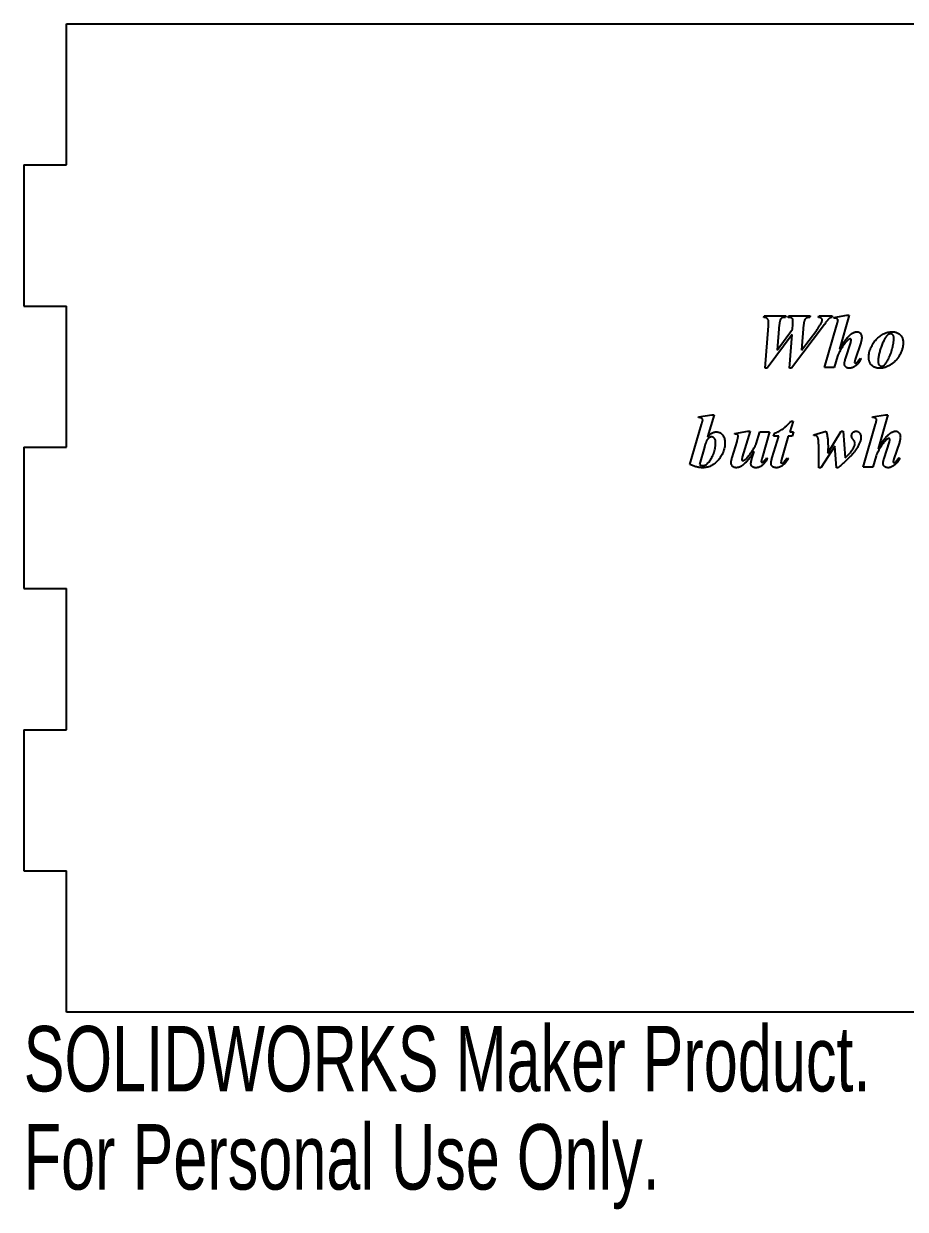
# Model space of a CAD drawing. Header units: inches. Extents: x -17.5 to 0, y -0.6 to 2.9.
# Drawn here: x -17.5 to -14.934, y -0.573 to 2.875 of the extents above; entities that cross this region are included whole.
import ezdxf

# ---------------------------------------------------------------- set-up
doc = ezdxf.new("R2010")
doc.units = ezdxf.units.IN
doc.header["$MEASUREMENT"] = 0
doc.styles.add('SLDTEXTSTYLE0', font='TXT', dxfattribs={"width": 0.7})

msp = doc.modelspace()

# ---------------------------------------------------------------- linework, layer by layer
at = {"color": 7, "linetype": 'Continuous', "lineweight": 25}
for p, q in [((-17.375, 2.875), (0, 2.875)), ((-17.375, 2.4643), (-17.375, 2.875)), ((-17.5, 2.4643), (-17.375, 2.4643)), ((-17.5, 2.4643), (-17.5, 2.0536)), ((-17.5, 2.0536), (-17.375, 2.0536)), ((-17.375, 1.6429), (-17.375, 2.0536)), ((-15.3459, 2.0208), (-15.3442, 2.025)), ((-15.3442, 2.025), (-15.2817, 2.025)), ((-15.3317, 1.9958), (-15.3317, 2.0063)), ((-15.283, 2.0208), (-15.286, 2.0208)), ((-15.2817, 2.025), (-15.283, 2.0208)), ((-15.2745, 2.0208), (-15.2734, 2.025)), ((-15.2734, 2.025), (-15.2109, 2.025)), ((-15.2609, 2), (-15.2609, 2.0125)), ((-15.2109, 2.025), (-15.2122, 2.0208)), ((-15.1869, 2.0208), (-15.1858, 2.025)), ((-15.1858, 2.025), (-15.1466, 2.025)), ((-15.1466, 2.025), (-15.1476, 2.0208)), ((-15.1422, 2.0208), (-15.1037, 2.0271)), ((-15.1422, 2.0187), (-15.1422, 2.0208)), ((-15.0968, 2.0271), (-15.1256, 1.9283)), ((-15.1037, 2.0271), (-15.0968, 2.0271)), ((-15.3422, 1.8729), (-15.3317, 1.9958)), ((-15.2633, 1.9712), (-15.3356, 1.8729)), ((-15.3005, 2), (-15.3067, 1.9258)), ((-15.3067, 1.9258), (-15.2621, 1.9861)), ((-15.2713, 1.8729), (-15.2633, 1.9712)), ((-15.1695, 2), (-15.2648, 1.8729)), ((-15.2621, 1.9861), (-15.2609, 2)), ((-15.2297, 2), (-15.2359, 1.9258)), ((-15.2359, 1.9258), (-15.1912, 1.984)), ((-15.1692, 1.875), (-15.133, 1.9993)), ((-15.1079, 1.9001), (-15.0927, 1.948)), ((-15.0637, 1.9465), (-15.0794, 1.8988)), ((-15.1316, 1.9076), (-15.1411, 1.875)), ((-15.0645, 1.9021), (-15.0624, 1.8997)), ((-15.3356, 1.8729), (-15.3422, 1.8729)), ((-15.2648, 1.8729), (-15.2713, 1.8729)), ((-15.1411, 1.875), (-15.1692, 1.875)), ((-15.5359, 1.7315), (-15.4974, 1.7377)), ((-15.5359, 1.7294), (-15.5359, 1.7315)), ((-15.4905, 1.7377), (-15.5096, 1.6731)), ((-15.4974, 1.7377), (-15.4905, 1.7377)), ((-15.0297, 1.7315), (-14.9912, 1.7377)), ((-15.0297, 1.7294), (-15.0297, 1.7315)), ((-14.9843, 1.7377), (-15.0131, 1.6389)), ((-14.9912, 1.7377), (-14.9843, 1.7377)), ((-15.5608, 1.5932), (-15.5269, 1.7091)), ((-15.4297, 1.6835), (-15.3922, 1.6898)), ((-15.3857, 1.6898), (-15.4083, 1.6141)), ((-15.3922, 1.6898), (-15.3857, 1.6898)), ((-15.2606, 1.719), (-15.2697, 1.6877)), ((-15.2667, 1.719), (-15.2606, 1.719)), ((-15.2005, 1.6794), (-15.1645, 1.6898)), ((-15.1592, 1.6261), (-15.1205, 1.6898)), ((-15.1205, 1.6898), (-15.1151, 1.6898)), ((-15.1151, 1.6898), (-15.1088, 1.6126)), ((-15.0567, 1.5856), (-15.0205, 1.7099)), ((-15.4376, 1.6137), (-15.4235, 1.6602)), ((-15.4297, 1.6815), (-15.4297, 1.6835)), ((-15.3679, 1.6528), (-15.3574, 1.6877)), ((-15.3574, 1.6877), (-15.3294, 1.6877)), ((-15.3294, 1.6877), (-15.3506, 1.6126)), ((-15.3214, 1.6131), (-15.3024, 1.6752)), ((-15.3172, 1.6752), (-15.315, 1.6836)), ((-15.3024, 1.6752), (-15.3172, 1.6752)), ((-15.2744, 1.6752), (-15.2939, 1.6078)), ((-15.2633, 1.6752), (-15.2744, 1.6752)), ((-15.2697, 1.6877), (-15.2595, 1.6877)), ((-15.2595, 1.6877), (-15.2633, 1.6752)), ((-15.2005, 1.6773), (-15.2005, 1.6794)), ((-14.9954, 1.6107), (-14.9802, 1.6586)), ((-14.9512, 1.6571), (-14.9669, 1.6095)), ((-17.5, 1.6429), (-17.375, 1.6429)), ((-17.5, 1.6429), (-17.5, 1.2321)), ((-15.5186, 1.643), (-15.5332, 1.5931)), ((-15.3802, 1.6108), (-15.3741, 1.6303)), ((-15.1859, 1.5835), (-15.1859, 1.6425)), ((-15.1388, 1.646), (-15.1796, 1.5835)), ((-15.1338, 1.5835), (-15.1388, 1.646)), ((-15.3367, 1.6127), (-15.3346, 1.6102)), ((-15.2771, 1.6127), (-15.275, 1.6102)), ((-15.0191, 1.6183), (-15.0286, 1.5856)), ((-14.952, 1.6127), (-14.9499, 1.6103)), ((-15.1796, 1.5835), (-15.1859, 1.5835)), ((-15.1293, 1.5835), (-15.1338, 1.5835)), ((-15.0286, 1.5856), (-15.0567, 1.5856)), ((-17.5, 1.2321), (-17.375, 1.2321)), ((-17.375, 0.8214), (-17.375, 1.2321)), ((-17.5, 0.8214), (-17.375, 0.8214)), ((-17.5, 0.8214), (-17.5, 0.4107)), ((-17.5, 0.4107), (-17.375, 0.4107)), ((-17.375, 0), (-17.375, 0.4107)), ((0, 0), (-17.375, 0))]:
    msp.add_line(p, q, dxfattribs=at)
for points, knots in [([(-15.3317, 2.0063), (-15.3318, 2.0074), (-15.3318, 2.0095), (-15.3324, 2.0125), (-15.3334, 2.015), (-15.3348, 2.017), (-15.3368, 2.0186), (-15.3394, 2.0198), (-15.3424, 2.0206), (-15.3447, 2.0207), (-15.3459, 2.0208)], [0, 0, 0, 0, 0.146992, 0.273901, 0.387326, 0.490496, 0.594834, 0.711108, 0.845347, 1, 1, 1, 1]), ([(-15.286, 2.0208), (-15.287, 2.0208), (-15.2889, 2.0207), (-15.2916, 2.0198), (-15.294, 2.0184), (-15.2957, 2.0168), (-15.2969, 2.0152), (-15.2977, 2.0137), (-15.2984, 2.012), (-15.299, 2.0101), (-15.2995, 2.0079), (-15.2999, 2.0055), (-15.3003, 2.0028), (-15.3004, 2.001), (-15.3005, 2)], [0, 0, 0, 0, 0.102127, 0.198265, 0.293529, 0.392175, 0.445206, 0.503493, 0.568022, 0.639951, 0.718678, 0.804546, 0.897969, 1, 1, 1, 1]), ([(-15.2609, 2.0125), (-15.2609, 2.0131), (-15.261, 2.0143), (-15.2616, 2.016), (-15.2627, 2.0174), (-15.2641, 2.0186), (-15.2661, 2.0195), (-15.2684, 2.0202), (-15.2713, 2.0207), (-15.2734, 2.0208), (-15.2745, 2.0208)], [0, 0, 0, 0, 0.104233, 0.200875, 0.295809, 0.397796, 0.513288, 0.650203, 0.812252, 1, 1, 1, 1]), ([(-15.2122, 2.0208), (-15.2135, 2.0208), (-15.216, 2.0207), (-15.2195, 2.0199), (-15.2224, 2.0185), (-15.2244, 2.0169), (-15.2257, 2.0152), (-15.2266, 2.0137), (-15.2273, 2.012), (-15.228, 2.0101), (-15.2285, 2.0079), (-15.229, 2.0055), (-15.2294, 2.0028), (-15.2296, 2.001), (-15.2297, 2)], [0, 0, 0, 0, 0.1280191, 0.2402677, 0.3423682, 0.4390298, 0.4882541, 0.5432038, 0.6027407, 0.6693029, 0.7416809, 0.8207412, 0.9063339, 1, 1, 1, 1]), ([(-15.1912, 1.984), (-15.1904, 1.9853), (-15.1887, 1.9878), (-15.1863, 1.9914), (-15.1842, 1.9947), (-15.1823, 1.9976), (-15.1807, 2.0002), (-15.1794, 2.0025), (-15.1783, 2.0045), (-15.1778, 2.0057), (-15.1775, 2.0063)], [0, 0, 0, 0, 0.180179, 0.345516, 0.493946, 0.627579, 0.74433, 0.844666, 0.930978, 1, 1, 1, 1]), ([(-15.1756, 2.013), (-15.1757, 2.0135), (-15.1757, 2.0143), (-15.1762, 2.0156), (-15.1769, 2.0168), (-15.178, 2.0179), (-15.1795, 2.019), (-15.1815, 2.0198), (-15.1841, 2.0204), (-15.1859, 2.0207), (-15.1869, 2.0208)], [0, 0, 0, 0, 0.086736, 0.174115, 0.265146, 0.365887, 0.48202, 0.625094, 0.796745, 1, 1, 1, 1]), ([(-15.1775, 2.0063), (-15.1772, 2.0069), (-15.1767, 2.0081), (-15.1761, 2.0099), (-15.1758, 2.0115), (-15.1757, 2.0125), (-15.1756, 2.013)], [0, 0, 0, 0, 0.295064, 0.557171, 0.791969, 1, 1, 1, 1]), ([(-15.1565, 2.0166), (-15.157, 2.0162), (-15.1579, 2.0154), (-15.1593, 2.0139), (-15.1608, 2.0122), (-15.1623, 2.0102), (-15.164, 2.008), (-15.1657, 2.0056), (-15.1676, 2.0029), (-15.1688, 2.001), (-15.1695, 2)], [0, 0, 0, 0, 0.084012, 0.178919, 0.285963, 0.404434, 0.535489, 0.677982, 0.833225, 1, 1, 1, 1]), ([(-15.1476, 2.0208), (-15.1484, 2.0206), (-15.1501, 2.0202), (-15.1525, 2.0193), (-15.1547, 2.0181), (-15.1559, 2.0171), (-15.1565, 2.0166)], [0, 0, 0, 0, 0.265812, 0.520055, 0.763266, 1, 1, 1, 1]), ([(-15.1322, 2.0166), (-15.1328, 2.017), (-15.1341, 2.0178), (-15.1364, 2.0185), (-15.1392, 2.0188), (-15.1411, 2.0188), (-15.1422, 2.0187)], [0, 0, 0, 0, 0.204337, 0.435005, 0.69821, 1, 1, 1, 1]), ([(-15.133, 1.9993), (-15.1326, 2.0005), (-15.132, 2.0028), (-15.1311, 2.0061), (-15.1303, 2.0089), (-15.1299, 2.0106), (-15.1297, 2.0113)], [0, 0, 0, 0, 0.309608, 0.579825, 0.809543, 1, 1, 1, 1]), ([(-15.1297, 2.0113), (-15.1298, 2.0119), (-15.1298, 2.0129), (-15.1303, 2.0144), (-15.1311, 2.0156), (-15.1318, 2.0163), (-15.1322, 2.0166)], [0, 0, 0, 0, 0.2655261, 0.5144436, 0.7521942, 1, 1, 1, 1]), ([(-15.1045, 1.9593), (-15.1037, 1.9602), (-15.1021, 1.9621), (-15.0998, 1.9646), (-15.0976, 1.9669), (-15.0954, 1.969), (-15.0934, 1.9709), (-15.0914, 1.9725), (-15.0895, 1.9739), (-15.0871, 1.9754), (-15.0842, 1.9769), (-15.0808, 1.9782), (-15.0774, 1.979), (-15.0752, 1.9791), (-15.0741, 1.9792)], [0, 0, 0, 0, 0.0985941, 0.1908981, 0.2769351, 0.3568278, 0.4306584, 0.4992006, 0.5614308, 0.6180837, 0.7226332, 0.8210893, 0.9119545, 1, 1, 1, 1]), ([(-15.0741, 1.9792), (-15.0732, 1.9791), (-15.0714, 1.979), (-15.0689, 1.978), (-15.0666, 1.9765), (-15.0646, 1.9744), (-15.0628, 1.9718), (-15.0616, 1.9688), (-15.0609, 1.9653), (-15.0608, 1.9629), (-15.0607, 1.9616)], [0, 0, 0, 0, 0.108195, 0.214475, 0.325674, 0.444897, 0.572296, 0.703214, 0.845636, 1, 1, 1, 1]), ([(-15.0401, 1.904), (-15.04, 1.9065), (-15.0398, 1.9115), (-15.0387, 1.9189), (-15.0368, 1.9261), (-15.0341, 1.933), (-15.0308, 1.9395), (-15.0272, 1.9456), (-15.0231, 1.9513), (-15.0186, 1.9566), (-15.0138, 1.9614), (-15.0085, 1.9657), (-15.0029, 1.9696), (-14.997, 1.973), (-14.9909, 1.9757), (-14.9846, 1.9777), (-14.9782, 1.9789), (-14.9739, 1.9791), (-14.9717, 1.9792)], [0, 0, 0, 0, 0.068373, 0.135108, 0.201218, 0.267276, 0.332787, 0.396645, 0.459164, 0.521042, 0.582325, 0.643264, 0.703651, 0.764819, 0.825173, 0.88396, 0.941824, 1, 1, 1, 1]), ([(-14.9859, 1.9695), (-14.9866, 1.9688), (-14.9881, 1.9674), (-14.99, 1.9647), (-14.9921, 1.9615), (-14.9943, 1.9577), (-14.9965, 1.9534), (-14.9987, 1.9484), (-15.001, 1.9429), (-15.0034, 1.9369), (-15.0056, 1.9308), (-15.0076, 1.9246), (-15.0092, 1.9186), (-15.0106, 1.9128), (-15.0116, 1.9071), (-15.0124, 1.9015), (-15.0129, 1.8962), (-15.0129, 1.8926), (-15.013, 1.8909)], [0, 0, 0, 0, 0.033249, 0.072559, 0.117666, 0.169098, 0.227007, 0.290985, 0.362132, 0.439493, 0.518973, 0.59539, 0.668972, 0.739827, 0.808386, 0.874496, 0.93831, 1, 1, 1, 1]), ([(-14.9763, 1.9729), (-14.9772, 1.9729), (-14.979, 1.9728), (-14.9816, 1.9722), (-14.9839, 1.9711), (-14.9853, 1.97), (-14.9859, 1.9695)], [0, 0, 0, 0, 0.267997, 0.517347, 0.757714, 1, 1, 1, 1]), ([(-14.9672, 1.9609), (-14.9672, 1.9618), (-14.9672, 1.9635), (-14.9677, 1.9659), (-14.9686, 1.968), (-14.9698, 1.9698), (-14.9713, 1.9711), (-14.9728, 1.9722), (-14.9745, 1.9728), (-14.9757, 1.9729), (-14.9763, 1.9729)], [0, 0, 0, 0, 0.160943, 0.307485, 0.440153, 0.565263, 0.682999, 0.791977, 0.894836, 1, 1, 1, 1]), ([(-14.9717, 1.9792), (-14.9703, 1.9791), (-14.9675, 1.979), (-14.9633, 1.9782), (-14.9593, 1.977), (-14.9554, 1.9752), (-14.9519, 1.973), (-14.9487, 1.9703), (-14.9461, 1.9673), (-14.9439, 1.9638), (-14.9422, 1.9601), (-14.941, 1.9562), (-14.9402, 1.9521), (-14.9401, 1.9492), (-14.9401, 1.9478)], [0, 0, 0, 0, 0.085554, 0.169688, 0.253802, 0.339259, 0.42356, 0.504942, 0.585336, 0.66653, 0.748481, 0.83034, 0.913832, 1, 1, 1, 1]), ([(-15.1045, 1.9515), (-15.1056, 1.9503), (-15.108, 1.9477), (-15.1113, 1.9435), (-15.1148, 1.9387), (-15.1181, 1.9335), (-15.1215, 1.9277), (-15.1249, 1.9215), (-15.1283, 1.9148), (-15.1305, 1.9101), (-15.1316, 1.9076)], [0, 0, 0, 0, 0.0973815, 0.2019414, 0.314889, 0.4352683, 0.5636629, 0.7002523, 0.8460296, 1, 1, 1, 1]), ([(-15.1256, 1.9283), (-15.1244, 1.9301), (-15.1222, 1.9336), (-15.1189, 1.9387), (-15.1159, 1.9433), (-15.1131, 1.9474), (-15.1106, 1.951), (-15.1083, 1.9542), (-15.1063, 1.9569), (-15.105, 1.9586), (-15.1045, 1.9593)], [0, 0, 0, 0, 0.173877, 0.333793, 0.479504, 0.611991, 0.729823, 0.833527, 0.924039, 1, 1, 1, 1]), ([(-15.0941, 1.9583), (-15.0948, 1.9582), (-15.0964, 1.958), (-15.0989, 1.9566), (-15.1016, 1.9544), (-15.1034, 1.9525), (-15.1045, 1.9515)], [0, 0, 0, 0, 0.166187, 0.382288, 0.65827, 1, 1, 1, 1]), ([(-15.0912, 1.9552), (-15.0912, 1.9556), (-15.0913, 1.9564), (-15.0921, 1.9574), (-15.093, 1.9582), (-15.0938, 1.9583), (-15.0941, 1.9583)], [0, 0, 0, 0, 0.253161, 0.511631, 0.767134, 1, 1, 1, 1]), ([(-15.0927, 1.948), (-15.0924, 1.9488), (-15.092, 1.9502), (-15.0916, 1.9521), (-15.0913, 1.9538), (-15.0912, 1.9547), (-15.0912, 1.9552)], [0, 0, 0, 0, 0.326208, 0.598677, 0.822608, 1, 1, 1, 1]), ([(-15.0607, 1.9616), (-15.0608, 1.9605), (-15.0609, 1.9583), (-15.0615, 1.9547), (-15.0624, 1.9507), (-15.0632, 1.948), (-15.0637, 1.9465)], [0, 0, 0, 0, 0.209004, 0.4435572, 0.7073301, 1, 1, 1, 1]), ([(-14.9401, 1.9478), (-14.9401, 1.9463), (-14.9402, 1.9433), (-14.9406, 1.9388), (-14.9414, 1.9342), (-14.9425, 1.9297), (-14.9439, 1.9252), (-14.9456, 1.9207), (-14.9477, 1.9162), (-14.95, 1.9117), (-14.9525, 1.9073), (-14.9553, 1.9032), (-14.9583, 1.8993), (-14.9614, 1.8956), (-14.9648, 1.8922), (-14.9684, 1.889), (-14.9722, 1.886), (-14.9761, 1.8833), (-14.9802, 1.8809), (-14.9842, 1.8787), (-14.9883, 1.877), (-14.9924, 1.8755), (-14.9965, 1.8743), (-15.0006, 1.8735), (-15.0047, 1.873), (-15.0074, 1.8729), (-15.0088, 1.8729)], [0, 0, 0, 0, 0.040288, 0.081046, 0.121912, 0.163592, 0.205763, 0.249164, 0.293302, 0.33884, 0.384474, 0.429222, 0.47316, 0.516609, 0.559725, 0.602707, 0.645492, 0.688706, 0.731235, 0.772081, 0.811808, 0.850842, 0.888714, 0.926191, 0.963211, 1, 1, 1, 1]), ([(-14.9951, 1.8818), (-14.9947, 1.8822), (-14.9937, 1.883), (-14.9924, 1.8845), (-14.9911, 1.8863), (-14.9896, 1.8883), (-14.9881, 1.8907), (-14.9865, 1.8934), (-14.9849, 1.8964), (-14.9825, 1.9009), (-14.9798, 1.9068), (-14.9767, 1.9143), (-14.974, 1.9221), (-14.9716, 1.9302), (-14.9696, 1.9383), (-14.9682, 1.9461), (-14.9673, 1.9536), (-14.9672, 1.9585), (-14.9672, 1.9609)], [0, 0, 0, 0, 0.019705, 0.042924, 0.069319, 0.09916, 0.132071, 0.168505, 0.208627, 0.25247, 0.344777, 0.439194, 0.536414, 0.636224, 0.735117, 0.828115, 0.916399, 1, 1, 1, 1]), ([(-15.1109, 1.886), (-15.1109, 1.8869), (-15.1108, 1.8889), (-15.1101, 1.8922), (-15.1092, 1.896), (-15.1084, 1.8986), (-15.1079, 1.9001)], [0, 0, 0, 0, 0.190139, 0.419159, 0.688586, 1, 1, 1, 1]), ([(-15.0624, 1.8997), (-15.0632, 1.8985), (-15.0647, 1.8961), (-15.067, 1.8927), (-15.0693, 1.8896), (-15.0715, 1.8868), (-15.0738, 1.8843), (-15.076, 1.8821), (-15.0782, 1.8803), (-15.0809, 1.8782), (-15.0843, 1.8761), (-15.0884, 1.8743), (-15.0924, 1.8731), (-15.0951, 1.873), (-15.0964, 1.8729)], [0, 0, 0, 0, 0.096691, 0.187562, 0.272718, 0.351723, 0.426334, 0.494711, 0.55819, 0.616931, 0.724725, 0.823275, 0.914478, 1, 1, 1, 1]), ([(-15.0794, 1.8988), (-15.0797, 1.8979), (-15.0803, 1.8961), (-15.0809, 1.8938), (-15.0814, 1.8919), (-15.0814, 1.8909), (-15.0815, 1.8904)], [0, 0, 0, 0, 0.346514, 0.630526, 0.845425, 1, 1, 1, 1]), ([(-15.0759, 1.8889), (-15.0753, 1.8894), (-15.0739, 1.8905), (-15.0719, 1.8925), (-15.0699, 1.8949), (-15.0686, 1.8966), (-15.0679, 1.8976)], [0, 0, 0, 0, 0.20907, 0.444263, 0.707529, 1, 1, 1, 1]), ([(-15.0679, 1.8976), (-15.0677, 1.8978), (-15.0673, 1.8985), (-15.0665, 1.8995), (-15.0656, 1.9007), (-15.0649, 1.9016), (-15.0645, 1.9021)], [0, 0, 0, 0, 0.18485, 0.41446, 0.680809, 1, 1, 1, 1]), ([(-15.0088, 1.8729), (-15.01, 1.8729), (-15.0124, 1.873), (-15.0158, 1.8734), (-15.019, 1.8741), (-15.022, 1.8751), (-15.0248, 1.8764), (-15.0274, 1.8779), (-15.0298, 1.8798), (-15.0319, 1.8819), (-15.0338, 1.8842), (-15.0355, 1.8867), (-15.0369, 1.8892), (-15.038, 1.892), (-15.039, 1.8948), (-15.0396, 1.8977), (-15.04, 1.9008), (-15.04, 1.9029), (-15.0401, 1.904)], [0, 0, 0, 0, 0.072878, 0.142298, 0.208199, 0.271692, 0.33365, 0.394303, 0.454151, 0.514931, 0.575502, 0.635011, 0.694027, 0.75313, 0.812473, 0.873468, 0.935645, 1, 1, 1, 1]), ([(-15.0964, 1.8729), (-15.0975, 1.873), (-15.0995, 1.873), (-15.1024, 1.8738), (-15.105, 1.8749), (-15.1071, 1.8766), (-15.1088, 1.8786), (-15.11, 1.8809), (-15.1108, 1.8833), (-15.1109, 1.8851), (-15.1109, 1.886)], [0, 0, 0, 0, 0.147064, 0.281475, 0.406087, 0.527604, 0.646379, 0.76039, 0.878051, 1, 1, 1, 1]), ([(-15.0815, 1.8904), (-15.0814, 1.8901), (-15.0814, 1.8894), (-15.0807, 1.8886), (-15.0798, 1.8879), (-15.0791, 1.8879), (-15.0788, 1.8878)], [0, 0, 0, 0, 0.23457, 0.489642, 0.757668, 1, 1, 1, 1]), ([(-15.0788, 1.8878), (-15.0783, 1.8879), (-15.0772, 1.888), (-15.0764, 1.8886), (-15.0759, 1.8889)], [0, 0, 0, 0, 0.473439, 1, 1, 1, 1]), ([(-15.013, 1.8909), (-15.013, 1.8901), (-15.0129, 1.8885), (-15.0123, 1.8863), (-15.0113, 1.8842), (-15.01, 1.8824), (-15.0084, 1.881), (-15.0066, 1.88), (-15.0047, 1.8793), (-15.0033, 1.8792), (-15.0027, 1.8792)], [0, 0, 0, 0, 0.1411167, 0.2712353, 0.3996121, 0.5267775, 0.6529431, 0.7681033, 0.8831718, 1, 1, 1, 1]), ([(-15.0027, 1.8792), (-15.002, 1.8792), (-15.0006, 1.8793), (-14.9986, 1.8798), (-14.9967, 1.8806), (-14.9956, 1.8814), (-14.9951, 1.8818)], [0, 0, 0, 0, 0.255377, 0.501412, 0.750643, 1, 1, 1, 1]), ([(-15.5258, 1.7269), (-15.5265, 1.7273), (-15.5277, 1.7282), (-15.5301, 1.729), (-15.5329, 1.7294), (-15.5348, 1.7294), (-15.5359, 1.7294)], [0, 0, 0, 0, 0.211596, 0.440212, 0.701644, 1, 1, 1, 1]), ([(-15.5235, 1.7214), (-15.5235, 1.7219), (-15.5236, 1.723), (-15.524, 1.7245), (-15.5247, 1.7259), (-15.5255, 1.7266), (-15.5258, 1.7269)], [0, 0, 0, 0, 0.268414, 0.513758, 0.75544, 1, 1, 1, 1]), ([(-15.0197, 1.7272), (-15.0203, 1.7276), (-15.0216, 1.7284), (-15.0239, 1.7291), (-15.0267, 1.7295), (-15.0286, 1.7294), (-15.0297, 1.7294)], [0, 0, 0, 0, 0.204337, 0.435005, 0.69821, 1, 1, 1, 1]), ([(-15.0172, 1.722), (-15.0173, 1.7225), (-15.0173, 1.7235), (-15.0178, 1.725), (-15.0186, 1.7263), (-15.0193, 1.7269), (-15.0197, 1.7272)], [0, 0, 0, 0, 0.2655261, 0.5144436, 0.7521942, 1, 1, 1, 1]), ([(-15.5269, 1.7091), (-15.5266, 1.7104), (-15.5259, 1.7128), (-15.5249, 1.7161), (-15.5241, 1.7189), (-15.5237, 1.7206), (-15.5235, 1.7214)], [0, 0, 0, 0, 0.315024, 0.585653, 0.815375, 1, 1, 1, 1]), ([(-15.315, 1.6836), (-15.3127, 1.6845), (-15.3083, 1.6862), (-15.3021, 1.6892), (-15.2963, 1.6925), (-15.2918, 1.6954), (-15.2883, 1.698), (-15.2856, 1.7001), (-15.2828, 1.7027), (-15.2798, 1.7054), (-15.2767, 1.7084), (-15.2735, 1.7117), (-15.2701, 1.7152), (-15.2678, 1.7177), (-15.2667, 1.719)], [0, 0, 0, 0, 0.120172, 0.234507, 0.343418, 0.447385, 0.500336, 0.558038, 0.620076, 0.686978, 0.757998, 0.833949, 0.914855, 1, 1, 1, 1]), ([(-15.1645, 1.6898), (-15.1641, 1.6883), (-15.1632, 1.6854), (-15.1621, 1.681), (-15.1612, 1.6768), (-15.1608, 1.674), (-15.1606, 1.6726)], [0, 0, 0, 0, 0.265917, 0.521276, 0.764347, 1, 1, 1, 1]), ([(-15.0901, 1.6764), (-15.09, 1.6773), (-15.09, 1.6791), (-15.0892, 1.6816), (-15.088, 1.6839), (-15.0863, 1.6859), (-15.0844, 1.6877), (-15.082, 1.6889), (-15.0795, 1.6897), (-15.0777, 1.6898), (-15.0768, 1.6898)], [0, 0, 0, 0, 0.1288, 0.251145, 0.372863, 0.4982, 0.624327, 0.745395, 0.869659, 1, 1, 1, 1]), ([(-15.0768, 1.6898), (-15.0759, 1.6897), (-15.0741, 1.6897), (-15.0717, 1.6889), (-15.0695, 1.6876), (-15.0683, 1.6864), (-15.0677, 1.6858)], [0, 0, 0, 0, 0.265587, 0.512405, 0.752218, 1, 1, 1, 1]), ([(-15.0205, 1.7099), (-15.0201, 1.7111), (-15.0195, 1.7135), (-15.0186, 1.7167), (-15.0178, 1.7195), (-15.0174, 1.7212), (-15.0172, 1.722)], [0, 0, 0, 0, 0.309608, 0.579825, 0.809543, 1, 1, 1, 1]), ([(-14.992, 1.6699), (-14.9912, 1.6709), (-14.9896, 1.6727), (-14.9873, 1.6753), (-14.9851, 1.6776), (-14.9829, 1.6797), (-14.9809, 1.6815), (-14.9789, 1.6832), (-14.977, 1.6845), (-14.9746, 1.686), (-14.9717, 1.6875), (-14.9683, 1.6888), (-14.9649, 1.6896), (-14.9627, 1.6897), (-14.9616, 1.6898)], [0, 0, 0, 0, 0.098594, 0.190898, 0.276935, 0.356828, 0.430658, 0.499201, 0.561431, 0.618084, 0.722633, 0.821089, 0.911954, 1, 1, 1, 1]), ([(-14.9616, 1.6898), (-14.9607, 1.6897), (-14.9589, 1.6896), (-14.9564, 1.6887), (-14.9541, 1.6871), (-14.9521, 1.685), (-14.9503, 1.6824), (-14.9491, 1.6794), (-14.9484, 1.6759), (-14.9483, 1.6735), (-14.9482, 1.6723)], [0, 0, 0, 0, 0.108195, 0.214475, 0.325674, 0.444897, 0.572296, 0.703214, 0.845636, 1, 1, 1, 1]), ([(-15.5104, 1.6651), (-15.5107, 1.6646), (-15.5114, 1.6635), (-15.5124, 1.6617), (-15.5134, 1.6594), (-15.5144, 1.6568), (-15.5154, 1.6539), (-15.5165, 1.6506), (-15.5175, 1.6469), (-15.5182, 1.6443), (-15.5186, 1.643)], [0, 0, 0, 0, 0.074716, 0.162005, 0.26594, 0.382544, 0.514634, 0.660627, 0.823694, 1, 1, 1, 1]), ([(-15.5145, 1.5921), (-15.5135, 1.5928), (-15.5112, 1.5944), (-15.508, 1.5975), (-15.5048, 1.6013), (-15.5015, 1.6058), (-15.4984, 1.6109), (-15.4954, 1.6166), (-15.4927, 1.6228), (-15.4903, 1.6294), (-15.4884, 1.6363), (-15.487, 1.6433), (-15.4861, 1.6502), (-15.486, 1.6548), (-15.4859, 1.6571)], [0, 0, 0, 0, 0.052126, 0.112104, 0.179808, 0.256348, 0.3395, 0.426674, 0.518544, 0.615719, 0.714508, 0.810976, 0.905798, 1, 1, 1, 1]), ([(-15.4973, 1.6731), (-15.4979, 1.6731), (-15.4991, 1.673), (-15.501, 1.6727), (-15.5027, 1.672), (-15.5044, 1.6711), (-15.506, 1.67), (-15.5075, 1.6686), (-15.509, 1.667), (-15.5099, 1.6657), (-15.5104, 1.6651)], [0, 0, 0, 0, 0.116201, 0.230264, 0.345464, 0.462815, 0.584101, 0.715154, 0.851951, 1, 1, 1, 1]), ([(-15.5096, 1.6731), (-15.5083, 1.6745), (-15.5059, 1.677), (-15.5022, 1.6803), (-15.499, 1.6829), (-15.4959, 1.6848), (-15.493, 1.6861), (-15.49, 1.6871), (-15.4869, 1.6876), (-15.4848, 1.6877), (-15.4838, 1.6877)], [0, 0, 0, 0, 0.184846, 0.344317, 0.47992, 0.592557, 0.693869, 0.794346, 0.895669, 1, 1, 1, 1]), ([(-15.4859, 1.6571), (-15.4859, 1.6583), (-15.486, 1.6607), (-15.4866, 1.6639), (-15.4877, 1.6667), (-15.4892, 1.669), (-15.491, 1.6708), (-15.493, 1.6722), (-15.4951, 1.673), (-15.4966, 1.6731), (-15.4973, 1.6731)], [0, 0, 0, 0, 0.168446, 0.318428, 0.453254, 0.577876, 0.693601, 0.798426, 0.899608, 1, 1, 1, 1]), ([(-15.4838, 1.6877), (-15.4828, 1.6877), (-15.4808, 1.6876), (-15.4779, 1.6872), (-15.4753, 1.6864), (-15.4728, 1.6855), (-15.4706, 1.6841), (-15.4685, 1.6824), (-15.4666, 1.6805), (-15.4644, 1.6775), (-15.4622, 1.6734), (-15.4603, 1.6681), (-15.459, 1.6624), (-15.4589, 1.6585), (-15.4588, 1.6565)], [0, 0, 0, 0, 0.067552, 0.131356, 0.19243, 0.251963, 0.309557, 0.367895, 0.427398, 0.48905, 0.613746, 0.738799, 0.866257, 1, 1, 1, 1]), ([(-15.4588, 1.6565), (-15.4589, 1.6541), (-15.459, 1.6493), (-15.46, 1.6422), (-15.4617, 1.6353), (-15.464, 1.6286), (-15.467, 1.6221), (-15.4707, 1.6158), (-15.475, 1.6097), (-15.4783, 1.6059), (-15.48, 1.604)], [0, 0, 0, 0, 0.125132, 0.24801, 0.369695, 0.491308, 0.614205, 0.739291, 0.867145, 1, 1, 1, 1]), ([(-15.4204, 1.6755), (-15.4204, 1.6761), (-15.4205, 1.6772), (-15.4212, 1.6787), (-15.4223, 1.6799), (-15.4236, 1.6807), (-15.4249, 1.6811), (-15.4262, 1.6813), (-15.4278, 1.6815), (-15.429, 1.6815), (-15.4297, 1.6815)], [0, 0, 0, 0, 0.131583, 0.257549, 0.386762, 0.527113, 0.612006, 0.71784, 0.846209, 1, 1, 1, 1]), ([(-15.4235, 1.6602), (-15.4232, 1.6611), (-15.4228, 1.6628), (-15.4221, 1.6653), (-15.4216, 1.6676), (-15.4212, 1.6696), (-15.4208, 1.6714), (-15.4206, 1.673), (-15.4204, 1.6744), (-15.4204, 1.6752), (-15.4204, 1.6755)], [0, 0, 0, 0, 0.179983, 0.344881, 0.491695, 0.625029, 0.741288, 0.843884, 0.929496, 1, 1, 1, 1]), ([(-15.1965, 1.6777), (-15.1971, 1.6777), (-15.1984, 1.6777), (-15.1997, 1.6774), (-15.2005, 1.6773)], [0, 0, 0, 0, 0.444878, 1, 1, 1, 1]), ([(-15.1876, 1.6683), (-15.1877, 1.6691), (-15.1881, 1.6705), (-15.1889, 1.6724), (-15.1898, 1.6741), (-15.191, 1.6753), (-15.1923, 1.6764), (-15.1936, 1.6772), (-15.195, 1.6776), (-15.196, 1.6777), (-15.1965, 1.6777)], [0, 0, 0, 0, 0.16118, 0.307011, 0.4413, 0.566326, 0.683531, 0.792751, 0.897118, 1, 1, 1, 1]), ([(-15.1859, 1.6425), (-15.1859, 1.6439), (-15.1859, 1.6467), (-15.186, 1.6507), (-15.1861, 1.6544), (-15.1863, 1.6578), (-15.1865, 1.6609), (-15.1868, 1.6636), (-15.1871, 1.6661), (-15.1874, 1.6676), (-15.1876, 1.6683)], [0, 0, 0, 0, 0.166934, 0.321333, 0.463249, 0.595251, 0.713558, 0.820838, 0.915805, 1, 1, 1, 1]), ([(-15.1606, 1.6726), (-15.1603, 1.6705), (-15.1597, 1.666), (-15.1592, 1.6591), (-15.1588, 1.6516), (-15.1588, 1.6465), (-15.1588, 1.6438)], [0, 0, 0, 0, 0.224755, 0.465542, 0.723895, 1, 1, 1, 1]), ([(-15.063, 1.6724), (-15.063, 1.6714), (-15.0631, 1.6691), (-15.0637, 1.6657), (-15.0646, 1.662), (-15.0659, 1.658), (-15.0677, 1.6539), (-15.0697, 1.6495), (-15.0721, 1.6448), (-15.0744, 1.6408), (-15.0765, 1.6374), (-15.0784, 1.6347), (-15.0805, 1.6319), (-15.0828, 1.629), (-15.0853, 1.6258), (-15.0882, 1.6227), (-15.0912, 1.6193), (-15.0945, 1.6158), (-15.098, 1.6123), (-15.1018, 1.6085), (-15.1058, 1.6047), (-15.11, 1.6007), (-15.1145, 1.5966), (-15.1192, 1.5923), (-15.1241, 1.588), (-15.1275, 1.585), (-15.1293, 1.5835)], [0, 0, 0, 0, 0.028431, 0.059206, 0.092578, 0.12911, 0.168715, 0.211421, 0.257577, 0.307142, 0.33379, 0.362653, 0.393384, 0.426647, 0.461883, 0.499259, 0.539233, 0.581007, 0.625603, 0.672021, 0.721081, 0.772187, 0.825544, 0.881561, 0.939648, 1, 1, 1, 1]), ([(-15.0893, 1.6713), (-15.0895, 1.6721), (-15.09, 1.6737), (-15.09, 1.6755), (-15.0901, 1.6764)], [0, 0, 0, 0, 0.465173, 1, 1, 1, 1]), ([(-15.0802, 1.6544), (-15.0803, 1.6552), (-15.0804, 1.6569), (-15.0811, 1.6589), (-15.082, 1.6607), (-15.083, 1.6622), (-15.0842, 1.664), (-15.0856, 1.6659), (-15.087, 1.6677), (-15.088, 1.6693), (-15.0888, 1.6704), (-15.0892, 1.6711), (-15.0893, 1.6713)], [0, 0, 0, 0, 0.124332, 0.254807, 0.331755, 0.425433, 0.53616, 0.665119, 0.789406, 0.886707, 0.956665, 1, 1, 1, 1]), ([(-15.0677, 1.6858), (-15.067, 1.6848), (-15.0656, 1.6829), (-15.0641, 1.6796), (-15.0631, 1.6761), (-15.063, 1.6737), (-15.063, 1.6724)], [0, 0, 0, 0, 0.252425, 0.498304, 0.744677, 1, 1, 1, 1]), ([(-14.992, 1.6622), (-14.9931, 1.6609), (-14.9955, 1.6584), (-14.9988, 1.6541), (-15.0023, 1.6494), (-15.0056, 1.6441), (-15.009, 1.6384), (-15.0124, 1.6321), (-15.0158, 1.6254), (-15.018, 1.6207), (-15.0191, 1.6183)], [0, 0, 0, 0, 0.0973815, 0.2019414, 0.314889, 0.4352683, 0.5636629, 0.7002523, 0.8460296, 1, 1, 1, 1]), ([(-15.0131, 1.6389), (-15.0119, 1.6408), (-15.0097, 1.6443), (-15.0064, 1.6493), (-15.0034, 1.6539), (-15.0006, 1.658), (-14.9981, 1.6617), (-14.9958, 1.6648), (-14.9938, 1.6676), (-14.9925, 1.6692), (-14.992, 1.6699)], [0, 0, 0, 0, 0.173877, 0.333793, 0.479504, 0.611991, 0.729823, 0.833527, 0.924039, 1, 1, 1, 1]), ([(-14.9816, 1.669), (-14.9823, 1.6689), (-14.9839, 1.6686), (-14.9864, 1.6672), (-14.9891, 1.665), (-14.9909, 1.6632), (-14.992, 1.6622)], [0, 0, 0, 0, 0.166187, 0.382288, 0.65827, 1, 1, 1, 1]), ([(-14.9787, 1.6658), (-14.9787, 1.6662), (-14.9788, 1.667), (-14.9796, 1.668), (-14.9805, 1.6688), (-14.9813, 1.6689), (-14.9816, 1.669)], [0, 0, 0, 0, 0.253161, 0.511631, 0.767134, 1, 1, 1, 1]), ([(-14.9802, 1.6586), (-14.9799, 1.6594), (-14.9795, 1.6608), (-14.9791, 1.6628), (-14.9788, 1.6644), (-14.9787, 1.6654), (-14.9787, 1.6658)], [0, 0, 0, 0, 0.326208, 0.598677, 0.822608, 1, 1, 1, 1]), ([(-14.9482, 1.6723), (-14.9483, 1.6712), (-14.9484, 1.6689), (-14.949, 1.6653), (-14.9499, 1.6613), (-14.9507, 1.6586), (-14.9512, 1.6571)], [0, 0, 0, 0, 0.209004, 0.4435572, 0.7073301, 1, 1, 1, 1]), ([(-15.3741, 1.6303), (-15.3753, 1.6286), (-15.3776, 1.6253), (-15.3809, 1.6207), (-15.384, 1.6165), (-15.3867, 1.6128), (-15.3893, 1.6095), (-15.3916, 1.6065), (-15.3936, 1.6041), (-15.3949, 1.6026), (-15.3955, 1.6019)], [0, 0, 0, 0, 0.1735979, 0.3337728, 0.4787225, 0.6110149, 0.7292109, 0.8329451, 0.9233832, 1, 1, 1, 1]), ([(-15.3935, 1.6138), (-15.3924, 1.6149), (-15.3903, 1.6174), (-15.3872, 1.6214), (-15.3841, 1.6257), (-15.3809, 1.6304), (-15.3777, 1.6354), (-15.3744, 1.6409), (-15.3711, 1.6467), (-15.369, 1.6507), (-15.3679, 1.6528)], [0, 0, 0, 0, 0.100727, 0.20782, 0.322415, 0.443281, 0.571902, 0.707407, 0.849878, 1, 1, 1, 1]), ([(-15.1588, 1.6438), (-15.1588, 1.6427), (-15.1588, 1.6403), (-15.1589, 1.6362), (-15.159, 1.6314), (-15.1592, 1.6279), (-15.1592, 1.6261)], [0, 0, 0, 0, 0.1852689, 0.4145802, 0.6861492, 1, 1, 1, 1]), ([(-15.1088, 1.6126), (-15.1074, 1.614), (-15.1046, 1.6165), (-15.1008, 1.6203), (-15.0973, 1.6239), (-15.0942, 1.6272), (-15.0915, 1.6303), (-15.0892, 1.6332), (-15.0872, 1.6359), (-15.0852, 1.6392), (-15.0833, 1.6429), (-15.0816, 1.647), (-15.0805, 1.6508), (-15.0803, 1.6533), (-15.0802, 1.6544)], [0, 0, 0, 0, 0.112498, 0.2164856, 0.3129242, 0.4005214, 0.480274, 0.5523149, 0.6166773, 0.672834, 0.7720582, 0.8588832, 0.9343407, 1, 1, 1, 1]), ([(-15.5229, 1.5835), (-15.5244, 1.5836), (-15.5275, 1.5837), (-15.5321, 1.5841), (-15.5367, 1.5849), (-15.5414, 1.5859), (-15.5462, 1.5873), (-15.551, 1.589), (-15.5559, 1.5909), (-15.5591, 1.5924), (-15.5608, 1.5932)], [0, 0, 0, 0, 0.114175, 0.231328, 0.350265, 0.47223, 0.598634, 0.728063, 0.861639, 1, 1, 1, 1]), ([(-15.5332, 1.5931), (-15.5324, 1.5926), (-15.5309, 1.5916), (-15.5285, 1.5906), (-15.5263, 1.5899), (-15.5248, 1.5898), (-15.5241, 1.5898)], [0, 0, 0, 0, 0.291621, 0.550445, 0.784474, 1, 1, 1, 1]), ([(-15.5241, 1.5898), (-15.5232, 1.5898), (-15.5214, 1.5898), (-15.5189, 1.5903), (-15.5166, 1.591), (-15.5152, 1.5917), (-15.5145, 1.5921)], [0, 0, 0, 0, 0.274868, 0.530672, 0.770503, 1, 1, 1, 1]), ([(-15.48, 1.604), (-15.4816, 1.6023), (-15.4847, 1.5992), (-15.4897, 1.595), (-15.4948, 1.5915), (-15.5001, 1.5886), (-15.5056, 1.5863), (-15.5112, 1.5847), (-15.517, 1.5837), (-15.521, 1.5836), (-15.5229, 1.5835)], [0, 0, 0, 0, 0.138237, 0.269946, 0.397208, 0.519798, 0.639951, 0.758873, 0.878796, 1, 1, 1, 1]), ([(-15.4407, 1.5977), (-15.4407, 1.5988), (-15.4406, 1.6011), (-15.4399, 1.6049), (-15.439, 1.6091), (-15.4381, 1.6121), (-15.4376, 1.6137)], [0, 0, 0, 0, 0.197999, 0.430372, 0.696716, 1, 1, 1, 1]), ([(-15.426, 1.5835), (-15.427, 1.5836), (-15.4289, 1.5837), (-15.4316, 1.5845), (-15.4342, 1.5857), (-15.4364, 1.5875), (-15.4383, 1.5896), (-15.4397, 1.5921), (-15.4406, 1.5948), (-15.4407, 1.5967), (-15.4407, 1.5977)], [0, 0, 0, 0, 0.127966, 0.249925, 0.37289, 0.499494, 0.626269, 0.747418, 0.870608, 1, 1, 1, 1]), ([(-15.3955, 1.6019), (-15.3964, 1.601), (-15.398, 1.5993), (-15.4004, 1.5969), (-15.4027, 1.5947), (-15.4048, 1.5928), (-15.4069, 1.591), (-15.409, 1.5896), (-15.4108, 1.5883), (-15.4132, 1.5869), (-15.416, 1.5856), (-15.4194, 1.5844), (-15.4227, 1.5837), (-15.4249, 1.5836), (-15.426, 1.5835)], [0, 0, 0, 0, 0.099362, 0.19178, 0.278573, 0.358536, 0.433103, 0.500497, 0.562637, 0.619211, 0.723036, 0.820044, 0.911761, 1, 1, 1, 1]), ([(-15.4083, 1.6141), (-15.4085, 1.6133), (-15.409, 1.6119), (-15.4095, 1.6098), (-15.4098, 1.6082), (-15.4099, 1.6073), (-15.4099, 1.6069)], [0, 0, 0, 0, 0.338408, 0.613766, 0.837279, 1, 1, 1, 1]), ([(-15.4099, 1.6069), (-15.4099, 1.6066), (-15.4098, 1.6059), (-15.4094, 1.6055), (-15.4091, 1.6053)], [0, 0, 0, 0, 0.508678, 1, 1, 1, 1]), ([(-15.4091, 1.6053), (-15.4088, 1.605), (-15.4082, 1.6045), (-15.4074, 1.6044), (-15.4071, 1.6044)], [0, 0, 0, 0, 0.513364, 1, 1, 1, 1]), ([(-15.4071, 1.6044), (-15.4066, 1.6044), (-15.4057, 1.6045), (-15.4042, 1.6049), (-15.4027, 1.6057), (-15.401, 1.6067), (-15.3993, 1.6081), (-15.3974, 1.6097), (-15.3955, 1.6116), (-15.3941, 1.613), (-15.3935, 1.6138)], [0, 0, 0, 0, 0.079589, 0.167996, 0.268824, 0.383827, 0.514474, 0.659314, 0.821461, 1, 1, 1, 1]), ([(-15.3831, 1.5951), (-15.3831, 1.5962), (-15.383, 1.5985), (-15.3824, 1.6023), (-15.3815, 1.6064), (-15.3807, 1.6093), (-15.3802, 1.6108)], [0, 0, 0, 0, 0.206975, 0.442171, 0.705609, 1, 1, 1, 1]), ([(-15.3684, 1.5835), (-15.3695, 1.5836), (-15.3716, 1.5836), (-15.3745, 1.5843), (-15.3771, 1.5852), (-15.3792, 1.5866), (-15.381, 1.5884), (-15.3823, 1.5904), (-15.383, 1.5927), (-15.3831, 1.5943), (-15.3831, 1.5951)], [0, 0, 0, 0, 0.155386, 0.295025, 0.424649, 0.546829, 0.661996, 0.772154, 0.88301, 1, 1, 1, 1]), ([(-15.3346, 1.6102), (-15.3359, 1.6081), (-15.3383, 1.604), (-15.3423, 1.5986), (-15.3463, 1.594), (-15.3506, 1.5902), (-15.3548, 1.5872), (-15.3593, 1.5851), (-15.3638, 1.5838), (-15.3669, 1.5836), (-15.3684, 1.5835)], [0, 0, 0, 0, 0.1631936, 0.3124556, 0.4480486, 0.5729019, 0.6877271, 0.7950112, 0.898421, 1, 1, 1, 1]), ([(-15.3506, 1.6126), (-15.3508, 1.6119), (-15.3512, 1.6104), (-15.3517, 1.6084), (-15.3522, 1.6067), (-15.3525, 1.6052), (-15.3528, 1.6039), (-15.3531, 1.603), (-15.3532, 1.6022), (-15.3532, 1.6018), (-15.3533, 1.6017)], [0, 0, 0, 0, 0.209525, 0.39245, 0.553596, 0.690223, 0.80303, 0.892018, 0.959455, 1, 1, 1, 1]), ([(-15.3533, 1.6017), (-15.3532, 1.6014), (-15.3531, 1.6007), (-15.3524, 1.5999), (-15.3516, 1.5992), (-15.3509, 1.5991), (-15.3506, 1.599)], [0, 0, 0, 0, 0.218508, 0.493108, 0.765782, 1, 1, 1, 1]), ([(-15.3506, 1.599), (-15.3501, 1.5991), (-15.3489, 1.5993), (-15.348, 1.5999), (-15.3475, 1.6003)], [0, 0, 0, 0, 0.470284, 1, 1, 1, 1]), ([(-15.3475, 1.6003), (-15.3468, 1.6009), (-15.3451, 1.6024), (-15.3426, 1.6051), (-15.3397, 1.6086), (-15.3377, 1.6113), (-15.3367, 1.6127)], [0, 0, 0, 0, 0.177404, 0.401847, 0.677618, 1, 1, 1, 1]), ([(-15.3246, 1.5959), (-15.3245, 1.5971), (-15.3244, 1.5997), (-15.3238, 1.6038), (-15.3228, 1.6083), (-15.3219, 1.6114), (-15.3214, 1.6131)], [0, 0, 0, 0, 0.205405, 0.439032, 0.704171, 1, 1, 1, 1]), ([(-15.3091, 1.5835), (-15.3102, 1.5836), (-15.3125, 1.5837), (-15.3156, 1.5843), (-15.3183, 1.5854), (-15.3206, 1.5869), (-15.3223, 1.5888), (-15.3237, 1.591), (-15.3244, 1.5934), (-15.3245, 1.5951), (-15.3246, 1.5959)], [0, 0, 0, 0, 0.156482, 0.296729, 0.42572, 0.547555, 0.663201, 0.773821, 0.884124, 1, 1, 1, 1]), ([(-15.275, 1.6102), (-15.2762, 1.608), (-15.2786, 1.6039), (-15.2826, 1.5983), (-15.2868, 1.5937), (-15.2912, 1.5899), (-15.2957, 1.5871), (-15.3002, 1.5851), (-15.3046, 1.5838), (-15.3076, 1.5836), (-15.3091, 1.5835)], [0, 0, 0, 0, 0.164549, 0.315664, 0.452911, 0.579345, 0.695512, 0.802853, 0.903381, 1, 1, 1, 1]), ([(-15.2939, 1.6078), (-15.2942, 1.6068), (-15.2947, 1.605), (-15.2953, 1.6024), (-15.2957, 1.6002), (-15.2958, 1.5989), (-15.2958, 1.5983)], [0, 0, 0, 0, 0.315165, 0.585756, 0.812505, 1, 1, 1, 1]), ([(-15.2958, 1.5983), (-15.2958, 1.5981), (-15.2956, 1.5977), (-15.2947, 1.5974), (-15.2938, 1.5972), (-15.293, 1.5971), (-15.2926, 1.5971)], [0, 0, 0, 0, 0.1462294, 0.3734919, 0.6814295, 1, 1, 1, 1]), ([(-15.2926, 1.5971), (-15.292, 1.5972), (-15.2906, 1.5974), (-15.2894, 1.5982), (-15.2888, 1.5987)], [0, 0, 0, 0, 0.456588, 1, 1, 1, 1]), ([(-15.2888, 1.5987), (-15.2879, 1.5995), (-15.2859, 1.6012), (-15.2832, 1.6044), (-15.2801, 1.6082), (-15.2781, 1.6112), (-15.2771, 1.6127)], [0, 0, 0, 0, 0.193516, 0.424759, 0.692792, 1, 1, 1, 1]), ([(-14.9984, 1.5966), (-14.9984, 1.5975), (-14.9983, 1.5996), (-14.9976, 1.6028), (-14.9967, 1.6066), (-14.9959, 1.6093), (-14.9954, 1.6107)], [0, 0, 0, 0, 0.190139, 0.419159, 0.688586, 1, 1, 1, 1]), ([(-14.9839, 1.5835), (-14.985, 1.5836), (-14.987, 1.5837), (-14.9899, 1.5844), (-14.9925, 1.5856), (-14.9946, 1.5872), (-14.9963, 1.5892), (-14.9975, 1.5915), (-14.9983, 1.594), (-14.9984, 1.5957), (-14.9984, 1.5966)], [0, 0, 0, 0, 0.147064, 0.281475, 0.406087, 0.527604, 0.646379, 0.76039, 0.878051, 1, 1, 1, 1]), ([(-14.9499, 1.6103), (-14.9507, 1.6091), (-14.9522, 1.6067), (-14.9545, 1.6033), (-14.9568, 1.6002), (-14.959, 1.5974), (-14.9613, 1.595), (-14.9635, 1.5927), (-14.9657, 1.5909), (-14.9684, 1.5888), (-14.9718, 1.5868), (-14.9759, 1.5849), (-14.9799, 1.5838), (-14.9826, 1.5836), (-14.9839, 1.5835)], [0, 0, 0, 0, 0.096691, 0.187562, 0.272718, 0.351723, 0.426334, 0.494711, 0.55819, 0.616931, 0.724725, 0.823275, 0.914478, 1, 1, 1, 1]), ([(-14.9669, 1.6095), (-14.9672, 1.6085), (-14.9678, 1.6068), (-14.9684, 1.6044), (-14.9689, 1.6026), (-14.9689, 1.6015), (-14.969, 1.6011)], [0, 0, 0, 0, 0.346514, 0.630526, 0.845425, 1, 1, 1, 1]), ([(-14.969, 1.6011), (-14.9689, 1.6007), (-14.9689, 1.6001), (-14.9682, 1.5992), (-14.9673, 1.5986), (-14.9666, 1.5985), (-14.9663, 1.5985)], [0, 0, 0, 0, 0.23457, 0.489642, 0.757668, 1, 1, 1, 1]), ([(-14.9663, 1.5985), (-14.9658, 1.5985), (-14.9647, 1.5986), (-14.9639, 1.5992), (-14.9634, 1.5995)], [0, 0, 0, 0, 0.473439, 1, 1, 1, 1]), ([(-14.9634, 1.5995), (-14.9628, 1.6), (-14.9614, 1.6011), (-14.9594, 1.6031), (-14.9574, 1.6055), (-14.9561, 1.6073), (-14.9554, 1.6082)], [0, 0, 0, 0, 0.20907, 0.444263, 0.707529, 1, 1, 1, 1]), ([(-14.9554, 1.6082), (-14.9552, 1.6085), (-14.9548, 1.6091), (-14.954, 1.6101), (-14.9531, 1.6114), (-14.9524, 1.6122), (-14.952, 1.6127)], [0, 0, 0, 0, 0.18485, 0.41446, 0.680809, 1, 1, 1, 1])]:
    msp.add_open_spline(points, degree=3, knots=knots, dxfattribs=at)

# ---------------------------------------------------------------- texts
at = {"color": 7, "linetype": 'Continuous', "char_height": 0.1903, "attachment_point": 1, "style": 'SLDTEXTSTYLE0'}
for s, insert in [('SOLIDWORKS Maker Product.', (-17.5, -0.0401)), ('For Personal Use Only.', (-17.5, -0.3256))]:
    msp.add_mtext(s, dxfattribs=dict(at, insert=insert))

doc.saveas('drawing.dxf')
